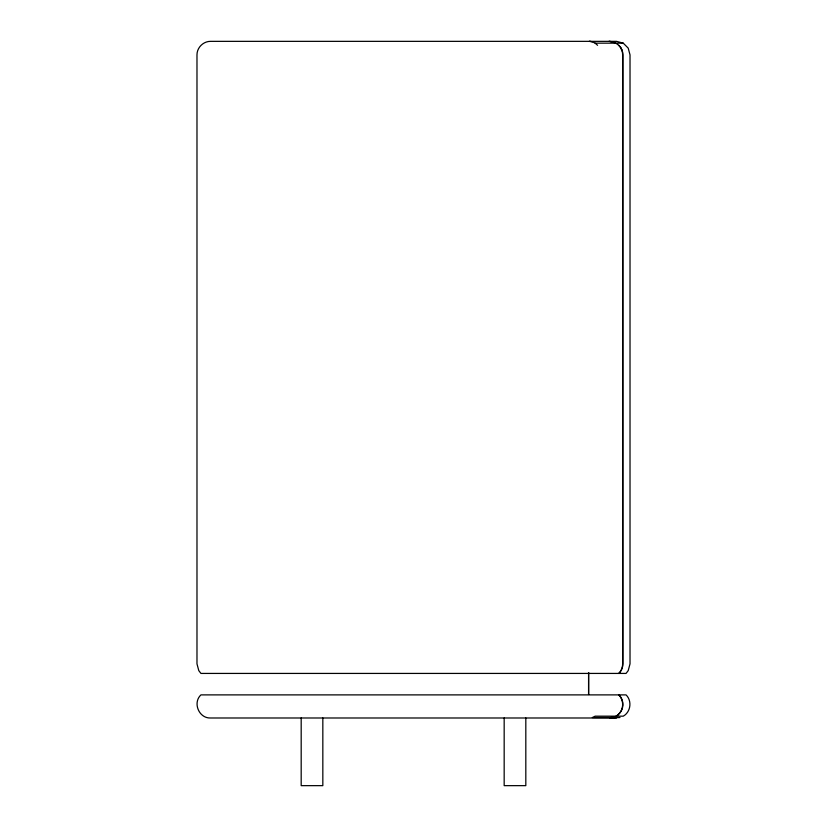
<?xml version="1.0" encoding="UTF-8"?>
<svg xmlns="http://www.w3.org/2000/svg" width="827" height="827" viewBox="0 0 827 827"><rect width="100%" height="100%" fill="white"/><g stroke="black" fill="none" stroke-linecap="round" stroke-linejoin="round"><path stroke-width="1.24" d="M612.673 717.526L592.328 717.526L595.151 716.172L623.258 716.172C630.763 712.026 632.231 700.831 626.06 694.887L200.94 694.887C192.443 702.743 198.945 718.446 210.513 717.991L608.91 717.991L615.515 716.43M592.328 41.815L589.3 41.35A13.532 11.723 -90 0 1 592.328 41.815L595.151 43.159L623.258 43.159L628.21 48.121L630.019 54.882L630.019 663.854L628.21 670.625L626.06 673.426L200.94 673.426L198.79 670.625L196.981 663.854L196.981 54.882C196.929 47.635 203.266 41.309 210.513 41.35L616.487 41.35L623.258 43.159M619.992 717.526L609.571 717.991L616.487 717.991M608.91 41.35C616.291 41.484 622.979 47.304 622.896 54.882L622.896 663.854A13.532 13.532 0 0 1 618.937 673.426M609.571 41.35L613.944 42.559M595.151 43.159L597.58 45.309M621.087 48.121L621.832 50.292M525.817 717.991L525.817 785.65L504.17 785.65L504.17 717.991M322.83 717.991L322.83 785.65L301.183 785.65L301.183 717.991M618.937 694.887A13.532 13.532 0 0 1 616.136 716.172A13.532 13.067 -90 0 0 618.813 694.887M618.813 673.426A13.532 13.067 -90 0 0 622.648 663.854L622.648 54.882A13.532 13.067 -90 0 0 618.813 45.309M588.617 672.578L588.597 694.515L588.586 672.568"/></g></svg>
